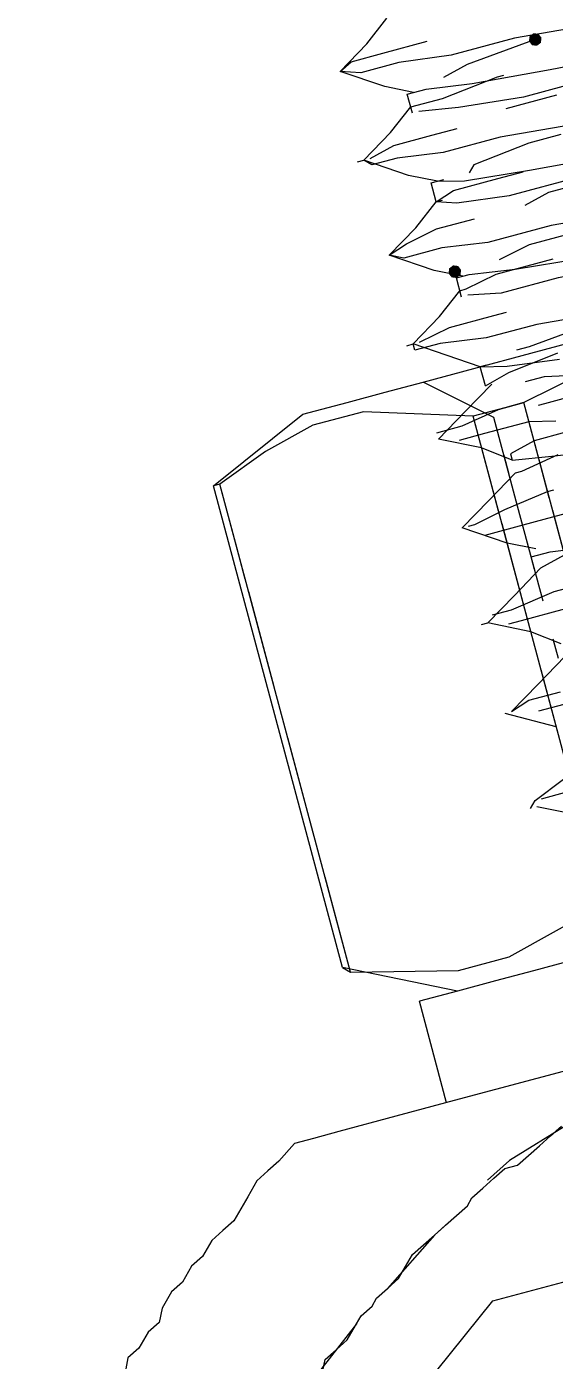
# Model space of a CAD drawing. Header units: millimetres. Extents: x 89051 to 218395, y -330386 to -125649.
# Drawn here: x 98661.99 to 98671.73, y -134202.19 to -134177.59 of the extents above; entities that cross this region are included whole.
import ezdxf

# ---------------------------------------------------------------- set-up
doc = ezdxf.new("R2010")
doc.units = ezdxf.units.MM
doc.header["$LTSCALE"] = 13
doc.layers.add('C00-00-00', color=7, linetype='Continuous')
doc.layers.add('标注、文本', color=3, linetype='Continuous', lineweight=25)
doc.styles.get("Standard").update_dxf_attribs({"font": 'gbenor.shx', "bigfont": 'gbcbig.shx'})
doc.dimstyles.new('1-15', dxfattribs={"dimscale": 20, "dimtxt": 3.5, "dimasz": 2, "dimexe": 1.5, "dimexo": 0.5, "dimgap": 0.5, "dimtad": 1, "dimtoh": 1, "dimdec": 1, "dimdsep": 46, "dimtxsty": 'Standard', "dimcen": 2.5, "dimclrd": 3, "dimclre": 3, "dimclrt": 3, "dimadec": 0, "dimazin": 2, "dimtfac": 1, "dimtdec": 1, "dimtmove": 0, "dimatfit": 2, "dimfxl": 1, "dimarcsym": 0})

# ---------------------------------------------------------------- blocks, each defined once
blk = doc.blocks.new('225635')
at = {"layer": 'C00-00-00'}
h = blk.add_hatch(color=256, dxfattribs=at)
h.dxf.hatch_style = 2
h.paths.add_polyline_path([(72514.043, -125572.465), (72513.957, -125572.501), (72513.922, -125572.586), (72513.957, -125572.672), (72514.043, -125572.707), (72514.128, -125572.672), (72514.163, -125572.586), (72514.128, -125572.501)])
h = blk.add_hatch(color=256, dxfattribs=at)
h.dxf.hatch_style = 2
h.paths.add_polyline_path([(72511.501, -125576.216), (72511.416, -125576.252), (72511.38, -125576.337), (72511.416, -125576.423), (72511.501, -125576.458), (72511.587, -125576.423), (72511.622, -125576.337), (72511.587, -125576.252)])
at = {"layer": 'C00-00-00', "lineweight": 15}
for points in [[(72510.412, -125572.223), (72511.017, -125571.86), (72511.501, -125571.497)], [(72510.412, -125572.223), (72510.654, -125572.102)], [(72511.622, -125572.949), (72511.138, -125572.707), (72510.412, -125572.223)], [(72523.481, -125573.07), (72523.36, -125572.949), (72522.755, -125572.949), (72521.908, -125572.828), (72520.819, -125572.828), (72519.488, -125572.707), (72518.036, -125572.707), (72516.584, -125572.586), (72515.011, -125572.586), (72513.679, -125572.465), (72512.469, -125572.465), (72511.501, -125572.344), (72510.775, -125572.344), (72510.412, -125572.223)], [(72510.654, -125572.102), (72511.259, -125572.102)], [(72511.259, -125572.102), (72512.106, -125572.102)], [(72512.711, -125572.707), (72512.227, -125572.828)], [(72514.043, -125572.586), (72512.711, -125572.707)], [(72511.501, -125572.949), (72511.622, -125572.949)], [(72511.501, -125572.949), (72511.622, -125572.949)], [(72511.501, -125573.312), (72511.501, -125572.949)], [(72511.622, -125572.949), (72511.864, -125572.949), (72512.711, -125573.07), (72514.164, -125573.191), (72515.858, -125573.312), (72517.673, -125573.433), (72519.367, -125573.433), (72520.819, -125573.554), (72521.908, -125573.675), (72522.271, -125573.796)], [(72510.412, -125573.917), (72511.017, -125573.554), (72511.501, -125573.191)], [(72511.501, -125573.191), (72511.622, -125573.191)], [(72511.622, -125573.191), (72512.106, -125573.191)], [(72512.106, -125573.191), (72513.195, -125573.07)], [(72513.195, -125573.07), (72513.316, -125573.07)], [(72522.271, -125574.159), (72522.271, -125574.038), (72521.545, -125574.038), (72520.335, -125573.917), (72518.762, -125573.796), (72516.947, -125573.675), (72515.132, -125573.554), (72513.558, -125573.554), (72512.348, -125573.433), (72511.622, -125573.312)], [(72513.195, -125573.675), (72514.164, -125573.675)], [(72510.291, -125573.917), (72510.412, -125573.917)], [(72511.622, -125574.643), (72511.138, -125574.401), (72510.412, -125573.917)], [(72523.481, -125574.764), (72522.997, -125574.764), (72522.271, -125574.643), (72521.303, -125574.643), (72520.093, -125574.522), (72518.641, -125574.522), (72517.189, -125574.401), (72515.616, -125574.28), (72514.285, -125574.28), (72512.953, -125574.159), (72511.864, -125574.159), (72511.017, -125574.038), (72510.533, -125574.038), (72510.412, -125573.917)], [(72510.533, -125573.917), (72511.017, -125573.796)], [(72511.017, -125573.796), (72511.743, -125573.796)], [(72511.743, -125573.796), (72512.227, -125573.796)], [(72513.437, -125574.401), (72512.348, -125574.522)], [(72514.043, -125574.401), (72513.437, -125574.401)], [(72511.501, -125574.643), (72511.622, -125574.643)], [(72511.501, -125575.006), (72511.501, -125574.643)], [(72511.622, -125574.643), (72511.743, -125574.643)], [(72511.622, -125574.643), (72512.106, -125574.764), (72513.316, -125574.885), (72514.769, -125575.006), (72516.584, -125575.127), (72518.399, -125575.127), (72519.972, -125575.248), (72521.303, -125575.369), (72522.15, -125575.49), (72522.271, -125575.49)], [(72512.348, -125574.522), (72512.227, -125574.643)], [(72510.412, -125575.732), (72511.017, -125575.369), (72511.501, -125575.006)], [(72511.501, -125575.006), (72511.864, -125574.885)], [(72511.501, -125575.006), (72511.622, -125575.006)], [(72522.271, -125575.853), (72521.908, -125575.732), (72520.819, -125575.732), (72519.367, -125575.611), (72517.673, -125575.49), (72515.858, -125575.369), (72514.164, -125575.248), (72512.832, -125575.248), (72511.864, -125575.127), (72511.501, -125575.006)], [(72511.864, -125574.885), (72512.711, -125574.885)], [(72512.711, -125574.885), (72513.195, -125574.885)], [(72510.775, -125575.611), (72511.38, -125575.49)], [(72511.38, -125575.49), (72512.106, -125575.49)], [(72513.074, -125575.49), (72513.558, -125575.369)], [(72513.558, -125575.369), (72514.89, -125575.369)], [(72510.412, -125575.732), (72510.775, -125575.611)], [(72511.622, -125576.458), (72511.138, -125576.216), (72510.412, -125575.732)], [(72523.481, -125576.579), (72523.239, -125576.458), (72522.634, -125576.458), (72521.787, -125576.337), (72520.577, -125576.337), (72519.246, -125576.216), (72517.794, -125576.216), (72516.221, -125576.095), (72514.769, -125576.095), (72513.437, -125575.974), (72512.227, -125575.974), (72511.38, -125575.853), (72510.654, -125575.853), (72510.412, -125575.732)], [(72512.953, -125576.216), (72512.348, -125576.337)], [(72514.164, -125576.216), (72512.953, -125576.216)], [(72511.501, -125576.458), (72511.622, -125576.458)], [(72511.501, -125576.821), (72511.501, -125576.458)], [(72511.622, -125576.458), (72511.743, -125576.458)], [(72511.622, -125576.458), (72511.743, -125576.458), (72512.59, -125576.579), (72513.8, -125576.7), (72515.495, -125576.821), (72517.31, -125576.821), (72519.004, -125576.942), (72520.577, -125577.063), (72521.666, -125577.184), (72522.271, -125577.184), (72522.271, -125577.305)], [(72510.412, -125577.426), (72511.017, -125577.063), (72511.501, -125576.7)], [(72511.501, -125576.7), (72511.622, -125576.7)], [(72511.622, -125576.7), (72512.227, -125576.579)], [(72512.227, -125576.579), (72513.316, -125576.579)], [(72522.271, -125577.668), (72522.15, -125577.547), (72521.303, -125577.426), (72519.972, -125577.426), (72518.399, -125577.305), (72516.584, -125577.184), (72514.769, -125577.063), (72513.316, -125576.942), (72512.227, -125576.942), (72511.622, -125576.821)], [(72510.291, -125577.426), (72510.412, -125577.426)], [(72511.501, -125578.152), (72511.138, -125577.91), (72510.412, -125577.426)], [(72521.787, -125578.152), (72521.061, -125578.031), (72519.851, -125578.031), (72518.399, -125577.91), (72516.947, -125577.91), (72515.374, -125577.789), (72514.043, -125577.789), (72512.711, -125577.668), (72511.743, -125577.668), (72510.896, -125577.547), (72510.412, -125577.547), (72510.412, -125577.426)], [(72510.533, -125577.426), (72511.138, -125577.305)], [(72511.138, -125577.305), (72511.985, -125577.305)], [(72511.985, -125577.305), (72512.227, -125577.305)], [(72513.8, -125577.91), (72512.469, -125578.031)], [(72506.177, -125578.999), (72508.113, -125578.152)], [(72508.113, -125578.152), (72508.234, -125578.152), (72508.476, -125578.152), (72508.96, -125578.152), (72509.686, -125578.152), (72510.412, -125578.152), (72511.38, -125578.152), (72512.469, -125578.152), (72513.679, -125578.152), (72515.011, -125578.152), (72516.342, -125578.152), (72517.552, -125578.152), (72518.883, -125578.152), (72520.214, -125578.152), (72521.424, -125578.152), (72522.513, -125578.152), (72523.481, -125578.152), (72524.207, -125578.152), (72524.933, -125578.152), (72525.417, -125578.152), (72525.659, -125578.152), (72525.78, -125578.152)], [(72511.501, -125579.12), (72510.412, -125578.152)], [(72511.622, -125578.152), (72511.501, -125578.152)], [(72511.501, -125578.152), (72511.985, -125578.273)], [(72511.622, -125578.152), (72511.501, -125578.152)], [(72511.501, -125578.515), (72511.501, -125578.152)], [(72512.469, -125578.031), (72512.227, -125578.031)], [(72511.138, -125578.999), (72509.202, -125578.394), (72508.234, -125578.394), (72507.266, -125578.636), (72506.298, -125578.999)], [(72511.501, -125578.515), (72511.985, -125578.394)], [(72511.985, -125578.273), (72512.953, -125578.394)], [(72511.985, -125578.394), (72512.953, -125578.273)], [(72521.787, -125578.999), (72520.698, -125578.757), (72517.068, -125578.394), (72513.316, -125578.757), (72512.106, -125578.999)], [(72511.017, -125578.878), (72511.622, -125578.515)], [(72512.59, -125578.636), (72512.227, -125578.636)], [(72513.679, -125578.878), (72512.59, -125578.636)], [(72510.412, -125579.241), (72511.017, -125578.878)], [(72506.177, -125588.196), (72506.177, -125578.999)], [(72506.298, -125578.999), (72506.177, -125578.999)], [(72506.298, -125580.21), (72506.298, -125578.999)], [(72506.298, -125588.317), (72506.298, -125578.999)], [(72510.412, -125579.12), (72510.896, -125579.12)], [(72510.896, -125579.12), (72511.622, -125578.999)], [(72511.138, -125580.21), (72511.138, -125578.999)], [(72512.106, -125578.999), (72511.743, -125578.999), (72511.501, -125578.999), (72511.138, -125578.999)], [(72511.138, -125588.317), (72511.138, -125578.999)], [(72511.501, -125580.815), (72511.501, -125579.12)], [(72511.622, -125578.999), (72512.106, -125578.999)], [(72512.106, -125580.21), (72512.106, -125578.999)], [(72512.106, -125588.317), (72512.106, -125578.999)], [(72512.469, -125579.12), (72512.348, -125579.12)], [(72513.195, -125579.12), (72512.469, -125579.12)], [(72511.138, -125579.605), (72510.412, -125579.241)], [(72511.259, -125579.363), (72510.775, -125579.363)], [(72512.106, -125579.363), (72511.259, -125579.363)], [(72512.59, -125579.484), (72512.106, -125579.363)], [(72511.622, -125579.968), (72511.138, -125579.605)], [(72511.501, -125580.21), (72511.501, -125579.847)], [(72512.106, -125579.726), (72511.622, -125579.847)], [(72511.622, -125579.847), (72511.622, -125579.968)], [(72512.711, -125579.726), (72512.106, -125579.726)], [(72511.622, -125579.968), (72512.348, -125580.089)], [(72511.743, -125580.21), (72512.469, -125580.089)], [(72512.348, -125580.089), (72513.195, -125580.21)], [(72506.298, -125580.815), (72506.298, -125580.21)], [(72511.017, -125580.573), (72511.622, -125580.21)], [(72511.138, -125580.815), (72511.138, -125580.21)], [(72511.622, -125580.21), (72511.743, -125580.21)], [(72512.106, -125580.815), (72512.106, -125580.21)], [(72510.412, -125580.936), (72511.017, -125580.573)], [(72510.654, -125580.936), (72511.259, -125580.815)], [(72511.259, -125580.815), (72512.106, -125580.694)], [(72511.501, -125582.63), (72511.501, -125580.815)], [(72512.106, -125580.694), (72512.227, -125580.694)], [(72506.298, -125582.872), (72506.298, -125581.057)], [(72511.138, -125581.42), (72510.412, -125580.936)], [(72510.533, -125580.936), (72510.654, -125580.936)], [(72511.138, -125582.872), (72511.138, -125581.057)], [(72512.106, -125582.872), (72512.106, -125581.057)], [(72511.501, -125581.178), (72510.775, -125581.178)], [(72512.469, -125581.178), (72511.501, -125581.178)], [(72511.622, -125581.662), (72511.138, -125581.42)], [(72511.501, -125582.025), (72511.501, -125581.662)], [(72511.501, -125581.783), (72511.864, -125581.783)], [(72511.864, -125581.783), (72512.711, -125581.904)], [(72511.017, -125582.388), (72511.622, -125582.025)], [(72511.622, -125582.025), (72512.106, -125581.904)], [(72510.412, -125582.751), (72511.017, -125582.388)], [(72510.533, -125582.63), (72510.896, -125582.63)], [(72510.896, -125582.63), (72511.743, -125582.509)], [(72511.743, -125582.509), (72512.227, -125582.509)], [(72510.291, -125582.751), (72510.412, -125582.751)], [(72511.138, -125583.114), (72510.412, -125582.751)], [(72511.017, -125582.872), (72510.775, -125582.872)], [(72511.864, -125582.872), (72511.017, -125582.872)], [(72511.622, -125583.477), (72511.138, -125583.114)], [(72511.501, -125583.719), (72511.501, -125583.356)], [(72506.298, -125585.655), (72506.298, -125583.84)], [(72511.017, -125584.082), (72511.622, -125583.719)], [(72511.138, -125585.655), (72511.138, -125583.84)], [(72510.412, -125584.445), (72511.017, -125584.082)], [(72510.412, -125584.445), (72510.775, -125584.324)], [(72510.775, -125584.324), (72511.38, -125584.324)], [(72511.138, -125584.929), (72510.291, -125584.445)], [(72511.38, -125584.566), (72510.896, -125584.566)], [(72510.412, -125586.139), (72511.017, -125585.897)], [(72510.291, -125586.26), (72510.412, -125586.139)], [(72511.138, -125586.623), (72510.412, -125586.26)], [(72510.533, -125586.139), (72511.017, -125586.139)], [(72506.298, -125588.317), (72506.298, -125586.502)], [(72508.113, -125589.164), (72506.177, -125588.196)], [(72506.177, -125588.196), (72506.298, -125588.317)], [(72506.298, -125588.317), (72508.234, -125588.801), (72509.202, -125588.801), (72510.17, -125588.559), (72511.138, -125588.317)], [(72507.387, -125591.1), (72507.387, -125589.164)], [(72526.506, -125589.164), (72526.143, -125589.164), (72525.659, -125589.164), (72525.054, -125589.164), (72524.207, -125589.164), (72523.239, -125589.164), (72522.15, -125589.164), (72520.94, -125589.164), (72519.609, -125589.164), (72518.278, -125589.164), (72516.947, -125589.164), (72515.495, -125589.164), (72514.164, -125589.164), (72512.832, -125589.164), (72511.622, -125589.164), (72510.533, -125589.164), (72509.565, -125589.164), (72508.839, -125589.164), (72508.113, -125589.164), (72507.629, -125589.164), (72507.387, -125589.164)], [(72504.483, -125591.1), (72504.12, -125591.342), (72503.878, -125591.463), (72503.636, -125591.584), (72503.394, -125591.826), (72503.273, -125591.947), (72503.031, -125592.189), (72502.789, -125592.31), (72502.547, -125592.431), (72502.305, -125592.673), (72502.063, -125592.794), (72501.821, -125593.036), (72501.579, -125593.157), (72501.337, -125593.399), (72501.216, -125593.641), (72500.974, -125593.762), (72500.732, -125594.004), (72500.49, -125594.125), (72500.369, -125594.367)], [(72503.878, -125595.336), (72503.999, -125595.093), (72504.241, -125594.972), (72504.483, -125594.851), (72504.604, -125594.73), (72504.846, -125594.488), (72505.088, -125594.367), (72505.209, -125594.246), (72505.451, -125594.125), (72505.693, -125594.004), (72505.935, -125593.762), (72506.056, -125593.641), (72506.298, -125593.52), (72506.54, -125593.399), (72506.782, -125593.278), (72507.024, -125593.157), (72507.266, -125593.036), (72507.387, -125592.915), (72507.629, -125592.794), (72507.871, -125592.673), (72508.113, -125592.552), (72508.355, -125592.552), (72508.597, -125592.431), (72508.839, -125592.31), (72509.081, -125592.189), (72509.323, -125592.068)], [(72512.106, -125591.1), (72509.807, -125591.1), (72507.629, -125591.1), (72506.419, -125591.1), (72505.33, -125591.1), (72504.846, -125591.1), (72504.483, -125591.1)], [(72509.444, -125592.068), (72508.234, -125592.431)], [(72508.234, -125592.431), (72507.75, -125592.673)], [(72507.024, -125593.157), (72506.54, -125593.399)], [(72506.54, -125593.399), (72505.451, -125594.125)], [(72504.725, -125594.609), (72503.273, -125595.699)], [(72505.935, -125595.82), (72507.266, -125594.851)], [(72507.266, -125594.851), (72509.081, -125594.851)]]:
    blk.add_lwpolyline(points, dxfattribs=at)
blk = doc.blocks.new('*D594')
at = {"layer": 'Defpoints', "color": 0, "transparency": 16777216}
for p in [(98951.782, -134196.725), (98723.872, -134203.725), (98589.512, -134239.727), (97897.716, -134300.778), (98875.858, -134300.778)]:
    blk.add_point(p, dxfattribs=at)
at = {"layer": '标注、文本', "color": 3, "lineweight": -2, "transparency": 16777216}
for p, q in [((98733.531, -134201.137), (98969.445, -134137.924)), ((98885.858, -134300.778), (98990.885, -134300.778))]:
    blk.add_line(p, q, dxfattribs=at)
blk.add_arc((98361.666, -134300.778), 599.219, 3.825405, 11.174595, dxfattribs=at)
at = {"layer": '标注、文本', "color": 3, "transparency": 16777216}
for points in [[(98943.031, -134186.159), (98956.018, -134183.14), (98940.467, -134145.689)], [(98966.213, -134260.578), (98952.887, -134261.023), (98960.885, -134300.778)]]:
    blk.add_solid(points, dxfattribs=at)
at = {"layer": '标注、文本', "color": 3, "transparency": 16777216, "insert": (98958.384, -134201.079), "char_height": 70, "attachment_point": 5}
blk.add_mtext('15°', dxfattribs=at)

msp = doc.modelspace()

# ---------------------------------------------------------------- block references
at = {"layer": '标注、文本', "rotation": 15}
msp.add_blockref('225635', (-3872.391, -31652.041), dxfattribs=at)

# ---------------------------------------------------------------- dimensions: what is measured, and where the dimension line sits
at = {"layer": '标注、文本'}
dim = msp.add_angular_dim_2l(base=(98951.782, -134196.725), line1=((97897.716, -134300.778), (98875.858, -134300.778)), line2=((98589.512, -134239.727), (98723.872, -134203.725)), dimstyle='1-15', dxfattribs=at)
dim.commit()
dim.dimension.update_dxf_attribs({"geometry": '*D594', "text_midpoint": (98958.384, -134246.079), "dimtype": 162})

doc.saveas('drawing.dxf')
